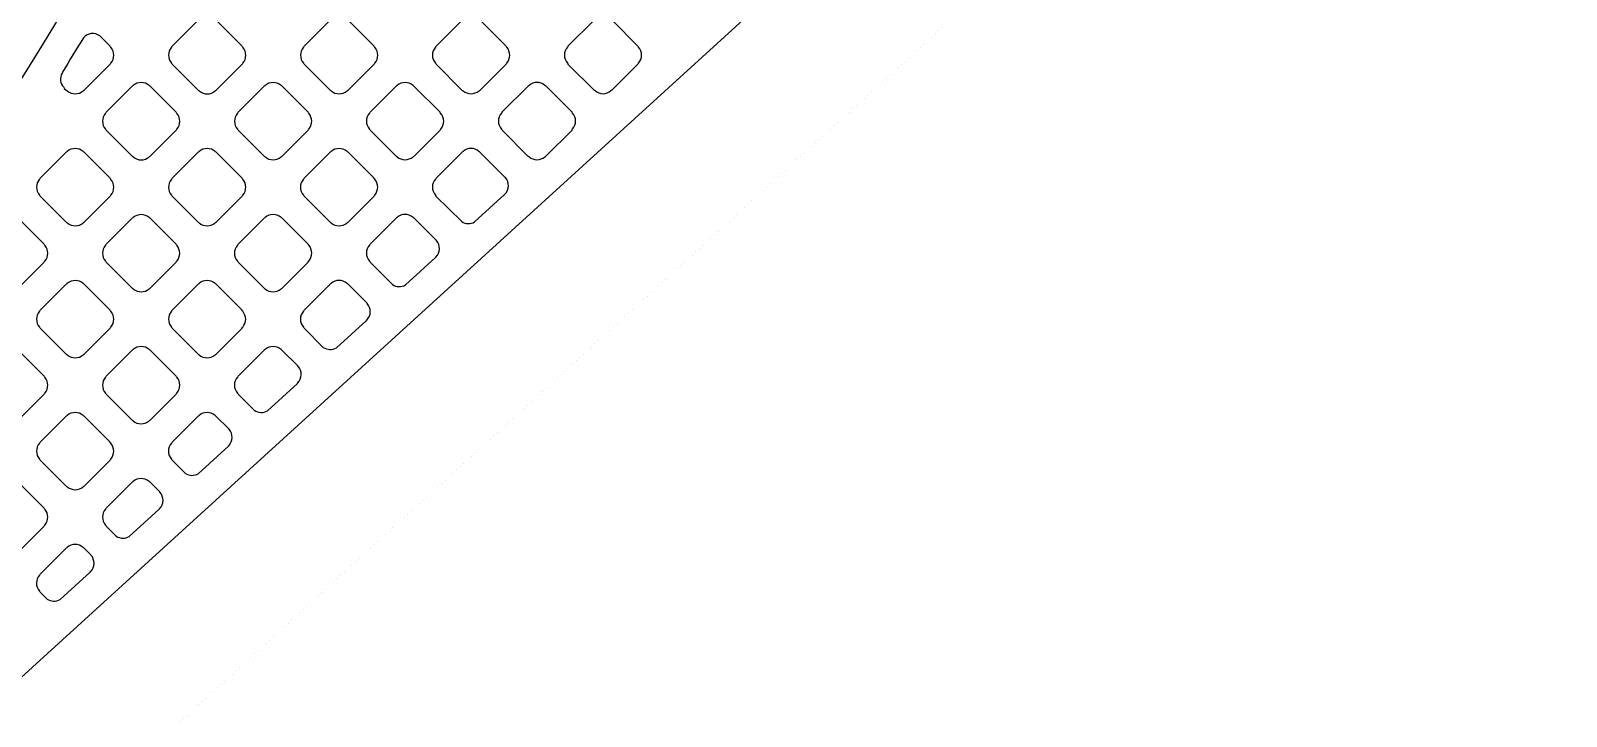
# Model space of a CAD drawing. Extents: x 3811 to 4077, y -444 to -307.
# Drawn here: x 3971.24 to 3973.748, y -384.997 to -383.878 of the extents above; entities that cross this region are included whole.
import ezdxf

# ---------------------------------------------------------------- set-up
doc = ezdxf.new("R2010")
doc.units = 0
doc.layers.add('gbr-dxf', color=7, linetype='Continuous')
doc.layers.add('gbr-outline-dxf', color=2, linetype='Continuous')

msp = doc.modelspace()

# ---------------------------------------------------------------- linework, layer by layer
at = {"layer": 'gbr-dxf', "linetype": 'Continuous'}
for points in [[(3971.0008, -384.3046, 0.139526), (3973.068, -377.8975, -0.274491), (3973.082, -377.8756, 0.210508), (3973.089, -377.8608, -0.047362), (3973.0881, -377.8513, -0.091104), (3973.0914, -377.8333), (3973.2075, -377.5282, -0.066558), (3973.226, -377.4777), (3973.226, -374.8182, 0.199318), (3973.2113, -374.7828), (3972.9554, -374.5278, 0.198501), (3972.9202, -374.5132), (3970.4327, -374.5132, 0.198987)], [(3970.4855, -374.6408), (3972.8681, -374.6408, -0.198395), (3972.9033, -374.6553), (3973.0843, -374.8356, -0.199424), (3973.099, -374.8711), (3973.099, -377.4057, -0.198889), (3973.0844, -377.441), (3972.8906, -377.6349, 0.188485), (3972.8698, -377.6854, -0.064967), (3972.8688, -377.6917), (3972.8688, -377.7252, -0.016201), (3972.8689, -377.7308, -0.161259), (3970.3231, -384.8952, -0.03053)], [(3969.6111, -383.9641, 0.16455), (3971.6997, -377.7894, -0.009265), (3971.6998, -377.7864), (3971.6998, -377.7426, -0.018465), (3971.6997, -377.7409, 0.414241), (3971.6247, -377.6659, -0.014695), (3971.6234, -377.6659), (3971.6154, -377.6659, -0.018488), (3971.6137, -377.6659, 0.40441), (3971.5387, -377.7384), (3971.5387, -377.8195, -0.008849), (3971.5387, -377.8223, -0.163905), (3969.5111, -383.837, -0.038571)], [(3969.8632, -384.19, 0.165094), (3972.0332, -377.7971, -0.009229), (3972.0332, -377.7941), (3972.0332, -377.7393, 0.40164), (3971.9599, -377.6659), (3971.9531, -377.6659), (3971.9525, -377.6659, 0.407482), (3971.8776, -377.7392), (3971.8776, -377.7888, -0.009242), (3971.8775, -377.7918, -0.16464), (3969.7487, -384.0768, -0.029463)], [(3969.9281, -384.5824, 0.159546), (3972.3659, -377.7416), (3972.3659, -377.7409, 0.414241), (3972.2909, -377.6659, -0.014632), (3972.2896, -377.6659), (3972.2877, -377.6659, -0.018442), (3972.286, -377.6659, 0.40413), (3972.211, -377.7384), (3972.211, -377.7964, -0.009242), (3972.211, -377.7994, -0.165171), (3970.0009, -384.3027, -0.039615)], [(3970.1871, -384.7805, 0.160737), (3972.6908, -377.7442, -0.0147), (3972.6907, -377.7429), (3972.6908, -377.7418, -0.011474), (3972.6907, -377.7409, 0.414241), (3972.6157, -377.6659), (3972.6155, -377.6659, 0.393993), (3972.5439, -377.739, -0.016639), (3972.5438, -377.7405, -0.159795), (3970.0652, -384.6957, -0.028322)], [(3973.7083, -382.5181), (3973.7083, -382.5502, -0.013354), (3973.7084, -382.5513, -0.211122), (3973.6198, -382.7517), (3973.6196, -382.7519), (3969.489, -386.5138), (3969.4885, -386.5142), (3967.9471, -387.918), (3967.9466, -387.9184, 0.093809), (3967.7833, -388.1347), (3967.783, -388.1353, 0.114046), (3967.7084, -388.455, -0.01711), (3967.7084, -388.4565), (3967.7084, -389.4479)]]:
    msp.add_lwpolyline(points, format="xyb", dxfattribs=at)
for points in [[(3971.4699, -383.9049, 0.379639), (3971.4699, -383.9308, -0.096625), (3971.4709, -383.9325), (3971.5135, -383.9751, -0.100151), (3971.5152, -383.9761, 0.37981), (3971.5412, -383.9761, -0.096458), (3971.5428, -383.9751), (3971.5853, -383.9326, -0.096627), (3971.5863, -383.931, 0.379297), (3971.5863, -383.905, -0.107685), (3971.5853, -383.9032), (3971.5428, -383.8607, -0.104211), (3971.541, -383.8597, 0.378878), (3971.5151, -383.8597, -0.096117), (3971.5134, -383.8607), (3971.4709, -383.9032, -0.095916)], [(3971.6855, -383.9309, -0.09119), (3971.6864, -383.9324), (3971.7291, -383.9751, -0.095602), (3971.7307, -383.976, 0.378355), (3971.7566, -383.976, -0.096238), (3971.7582, -383.9751), (3971.8008, -383.9325, -0.095895), (3971.8018, -383.9309, 0.379116), (3971.8018, -383.9049, -0.096614), (3971.8008, -383.9033), (3971.7582, -383.8607, -0.092413), (3971.7566, -383.8597, 0.379249), (3971.7307, -383.8598, -0.096458), (3971.729, -383.8607), (3971.6865, -383.9033, -0.096627), (3971.6855, -383.9049, 0.379152)], [(3971.9009, -383.9308, -0.104132), (3971.902, -383.9326), (3971.9442, -383.9749, -0.107936), (3971.9461, -383.9759, 0.37981), (3971.9721, -383.9759, -0.096458), (3971.9737, -383.975), (3972.0163, -383.9324, -0.096627), (3972.0173, -383.9308, 0.379859), (3972.0173, -383.9048, -0.100902), (3972.0163, -383.9031), (3971.9738, -383.8606, -0.096627), (3971.9722, -383.8596, 0.379731), (3971.9462, -383.8596, -0.096625), (3971.9445, -383.8606), (3971.9019, -383.9032, -0.096111), (3971.9009, -383.9049, 0.379682)], [(3972.1164, -383.9307, -0.099971), (3972.1174, -383.9324), (3972.1599, -383.9748, -0.103923), (3972.1617, -383.9758, 0.379201), (3972.1876, -383.9758, -0.096625), (3972.1892, -383.9748), (3972.2317, -383.9324, -0.096111), (3972.2327, -383.9308, 0.379357), (3972.2327, -383.9048, -0.104256), (3972.2317, -383.903), (3972.1893, -383.8606, -0.100442), (3972.1875, -383.8596, 0.37947), (3972.1616, -383.8596, -0.096625), (3972.1599, -383.8606), (3972.1174, -383.9031, -0.096111), (3972.1165, -383.9047, 0.379451)], [(3971.2912, -383.9473, 0.329139), (3971.2938, -383.9703, -0.13656), (3971.2948, -383.9721), (3971.2978, -383.9751, -0.103973), (3971.2996, -383.9761, 0.378828), (3971.3255, -383.9761, -0.096377), (3971.3271, -383.9751), (3971.3698, -383.9325, -0.095895), (3971.3707, -383.9309, 0.379116), (3971.3707, -383.9049, -0.104371), (3971.3697, -383.9031), (3971.3529, -383.8863, 0.381177), (3971.326, -383.8894, -0.001368), (3971.2917, -383.9454, -0.134487)], [(3971.3621, -384.0387, -0.099964), (3971.3631, -384.0404), (3971.4056, -384.0829, -0.104264), (3971.4074, -384.0839, 0.37981), (3971.4333, -384.0839, -0.096625), (3971.435, -384.0829), (3971.4776, -384.0404, -0.096111), (3971.4785, -384.0387, 0.379859), (3971.4785, -384.0127, -0.104293), (3971.4775, -384.0109), (3971.435, -383.9685, -0.100824), (3971.4333, -383.9674, 0.379731), (3971.4073, -383.9674, -0.096625), (3971.4057, -383.9684), (3971.3631, -384.011, -0.096111), (3971.3621, -384.0127, 0.379682)], [(3971.5777, -384.0127, 0.379422), (3971.5777, -384.0387, -0.096625), (3971.5787, -384.0403), (3971.6212, -384.0828, -0.100151), (3971.6229, -384.0838, 0.379308), (3971.6488, -384.0838, -0.09601), (3971.6505, -384.0828), (3971.693, -384.0403, -0.096227), (3971.694, -384.0386, 0.378784), (3971.694, -384.0127, -0.107365), (3971.693, -384.0108), (3971.6506, -383.9685, -0.104029), (3971.6488, -383.9675, 0.378278), (3971.6229, -383.9675, -0.095883), (3971.6213, -383.9684), (3971.5787, -384.0111, -0.096328)], [(3971.7932, -384.0385, -0.090793), (3971.7941, -384.0401), (3971.8368, -384.0827, -0.095686), (3971.8384, -384.0837, 0.378338), (3971.8643, -384.0837, -0.096377), (3971.866, -384.0827), (3971.9085, -384.0402, -0.095895), (3971.9095, -384.0386, 0.379347), (3971.9094, -384.0126, -0.096475), (3971.9085, -384.011), (3971.8659, -383.9684, -0.092289), (3971.8643, -383.9674, 0.379731), (3971.8384, -383.9674, -0.096475), (3971.8367, -383.9684), (3971.7942, -384.011, -0.096627), (3971.7932, -384.0126, 0.379123)], [(3972.0086, -384.0385, -0.103917), (3972.0097, -384.0403), (3972.0519, -384.0826, -0.107548), (3972.0538, -384.0836, 0.37902), (3972.0797, -384.0837, -0.09574), (3972.0814, -384.0827), (3972.124, -384.0401, -0.095796), (3972.125, -384.0384, 0.378877), (3972.125, -384.0125, -0.100299), (3972.124, -384.0108), (3972.0815, -383.9683, -0.096842), (3972.0798, -383.9673, 0.37947), (3972.0539, -383.9673, -0.096625), (3972.0522, -383.9683), (3972.0096, -384.0109, -0.096111), (3972.0086, -384.0126, 0.379682)], [(3971.2544, -384.1463, -0.103884), (3971.2554, -384.1481), (3971.2978, -384.1906, -0.107982), (3971.2997, -384.1916, 0.379422), (3971.3256, -384.1916, -0.096625), (3971.3273, -384.1906), (3971.3697, -384.1482, -0.096111), (3971.3707, -384.1465, 0.379859), (3971.3707, -384.1206, -0.100399), (3971.3697, -384.1188), (3971.3271, -384.0762, -0.096627), (3971.3255, -384.0753, 0.3795), (3971.2995, -384.0753, -0.096117), (3971.2979, -384.0762), (3971.2553, -384.1188, -0.095796), (3971.2544, -384.1204, 0.378651)], [(3971.4699, -384.1465, -0.099964), (3971.4709, -384.1482), (3971.5133, -384.1906, -0.104264), (3971.5151, -384.1916, 0.37981), (3971.541, -384.1916, -0.096625), (3971.5427, -384.1906), (3971.5853, -384.148, -0.096111), (3971.5862, -384.1464, 0.379859), (3971.5862, -384.1204, -0.104293), (3971.5852, -384.1186), (3971.5428, -384.0763, -0.100824), (3971.5411, -384.0753, 0.379731), (3971.5151, -384.0753, -0.096625), (3971.5135, -384.0762), (3971.4709, -384.1189, -0.096111), (3971.4699, -384.1205, 0.379682)], [(3971.6854, -384.1204, 0.379299), (3971.6854, -384.1464, -0.096625), (3971.6864, -384.148), (3971.7289, -384.1905, -0.100151), (3971.7306, -384.1915, 0.379451), (3971.7565, -384.1915, -0.096259), (3971.7582, -384.1905), (3971.8008, -384.1479, -0.095895), (3971.8017, -384.1463, 0.378772), (3971.8017, -384.1204, -0.107835), (3971.8007, -384.1185), (3971.7584, -384.0762, -0.104029), (3971.7566, -384.0752, 0.378434), (3971.7307, -384.0751, -0.096025), (3971.729, -384.0761), (3971.6864, -384.1188, -0.095895)], [(3971.9009, -384.1462, -0.09119), (3971.9018, -384.1478), (3971.9438, -384.1897, 0.275908), (3971.9648, -384.1902), (3972.0139, -384.1455, -0.046073), (3972.0145, -384.1448, 0.39269), (3972.0151, -384.1178, -0.047594), (3972.0145, -384.117), (3971.9736, -384.0761, -0.092289), (3971.972, -384.0751, 0.379731), (3971.9461, -384.0751, -0.096625), (3971.9444, -384.0761), (3971.9019, -384.1186, -0.096111), (3971.9009, -384.1203, 0.379123)], [(3971.1465, -384.2282, 0.379422), (3971.1466, -384.2542, -0.091954), (3971.1475, -384.2557), (3971.1902, -384.2984, -0.096332), (3971.1919, -384.2994, 0.379308), (3971.2178, -384.2994, -0.095968), (3971.2194, -384.2985), (3971.2621, -384.2559, -0.096328), (3971.263, -384.2542, 0.37947), (3971.263, -384.2283, -0.096723), (3971.262, -384.2266), (3971.2193, -384.1839, -0.092898), (3971.2178, -384.183, 0.379357), (3971.1918, -384.1829, -0.09601), (3971.1902, -384.1839), (3971.1475, -384.2266, -0.096227)], [(3971.3622, -384.2542, -0.104392), (3971.3632, -384.256), (3971.4055, -384.2982, -0.107961), (3971.4074, -384.2993, 0.37981), (3971.4333, -384.2993, -0.096458), (3971.435, -384.2983), (3971.4774, -384.2559, -0.096423), (3971.4784, -384.2542, 0.379859), (3971.4784, -384.2283, -0.100399), (3971.4774, -384.2265), (3971.4349, -384.1841, -0.096627), (3971.4333, -384.1831, 0.379731), (3971.4073, -384.1831, -0.096475), (3971.4057, -384.1841), (3971.3632, -384.2266, -0.096627), (3971.3622, -384.2282, 0.379682)], [(3971.5776, -384.2542, -0.10047), (3971.5786, -384.2559), (3971.621, -384.2983, -0.10399), (3971.6228, -384.2993, 0.37981), (3971.6487, -384.2993, -0.096458), (3971.6504, -384.2983), (3971.6929, -384.2557, -0.096627), (3971.6939, -384.2541, 0.379859), (3971.6939, -384.2281, -0.104392), (3971.6929, -384.2263), (3971.6505, -384.184, -0.100151), (3971.6488, -384.183, 0.379731), (3971.6228, -384.183, -0.096458), (3971.6212, -384.1839), (3971.5786, -384.2266, -0.096627), (3971.5776, -384.2282, 0.379682)], [(3971.7931, -384.2281, 0.379068), (3971.7931, -384.254, -0.096259), (3971.7941, -384.2557), (3971.8308, -384.2924, 0.2777), (3971.852, -384.293), (3971.9012, -384.2482, -0.045251), (3971.9017, -384.2475, 0.392279), (3971.9024, -384.2205, -0.064939), (3971.9016, -384.2194), (3971.8661, -384.1839, -0.104283), (3971.8643, -384.1828, 0.378386), (3971.8384, -384.1828, -0.096025), (3971.8367, -384.1838), (3971.7941, -384.2265, -0.095796)], [(3971.2544, -384.3361, 0.379201), (3971.2544, -384.362, -0.091954), (3971.2553, -384.3636), (3971.2979, -384.4061, -0.096128), (3971.2996, -384.4071, 0.37981), (3971.3255, -384.4071, -0.096458), (3971.3272, -384.4061), (3971.3697, -384.3636, -0.096627), (3971.3707, -384.3619, 0.3795), (3971.3707, -384.336, -0.096614), (3971.3697, -384.3343), (3971.3271, -384.2917, -0.092244), (3971.3256, -384.2908, 0.378939), (3971.2996, -384.2908, -0.096259), (3971.298, -384.2917), (3971.2553, -384.3344, -0.096539)], [(3971.4699, -384.3619, -0.103917), (3971.4709, -384.3637), (3971.5132, -384.4059, -0.107817), (3971.5151, -384.407, 0.37981), (3971.541, -384.407, -0.096475), (3971.5427, -384.406), (3971.5851, -384.3636, -0.096627), (3971.5861, -384.3619, 0.379859), (3971.5861, -384.336, -0.100714), (3971.5851, -384.3342), (3971.5426, -384.2918, -0.09693), (3971.541, -384.2908, 0.379731), (3971.515, -384.2908, -0.096625), (3971.5134, -384.2918), (3971.4709, -384.3343, -0.096111), (3971.4699, -384.3359, 0.379682)], [(3971.6853, -384.3619, -0.099964), (3971.6863, -384.3636), (3971.7178, -384.3951, 0.280234), (3971.7391, -384.3958), (3971.7883, -384.351, -0.046054), (3971.7889, -384.3503, 0.392258), (3971.7895, -384.3233, -0.059307), (3971.7889, -384.3223), (3971.7582, -384.2916, -0.100073), (3971.7565, -384.2906, 0.379347), (3971.7305, -384.2907, -0.096625), (3971.7289, -384.2916), (3971.6863, -384.3343, -0.096111), (3971.6853, -384.3359, 0.379682)], [(3971.1467, -384.4697, -0.096103), (3971.1477, -384.4713), (3971.1901, -384.5138, -0.09979), (3971.1919, -384.5148, 0.37981), (3971.2178, -384.5148, -0.096458), (3971.2195, -384.5138), (3971.2619, -384.4714, -0.096627), (3971.2629, -384.4697, 0.379859), (3971.2629, -384.4438, -0.108361), (3971.2618, -384.4419), (3971.2196, -384.3996, -0.104691), (3971.2178, -384.3986, 0.379731), (3971.1918, -384.3986, -0.096625), (3971.1902, -384.3996), (3971.1477, -384.4421, -0.096111), (3971.1467, -384.4437, 0.379682)], [(3971.3621, -384.4697, -0.092348), (3971.363, -384.4713), (3971.4056, -384.5138, -0.096111), (3971.4072, -384.5148, 0.37981), (3971.4332, -384.5148, -0.096458), (3971.4349, -384.5138), (3971.4774, -384.4713, -0.096627), (3971.4784, -384.4696, 0.379859), (3971.4784, -384.4436, -0.096723), (3971.4774, -384.442), (3971.4349, -384.3994, -0.092564), (3971.4333, -384.3985, 0.379731), (3971.4073, -384.3985, -0.096475), (3971.4057, -384.3995), (3971.3631, -384.4421, -0.096627), (3971.3621, -384.4437, 0.379682)], [(3971.5776, -384.4696, -0.104473), (3971.5786, -384.4713), (3971.605, -384.4977, 0.282018), (3971.6264, -384.4985), (3971.6755, -384.4537, -0.044815), (3971.6761, -384.453, 0.391893), (3971.6766, -384.426, -0.054322), (3971.676, -384.4252), (3971.6503, -384.3995, -0.096627), (3971.6487, -384.3985, 0.379731), (3971.6227, -384.3985, -0.096625), (3971.6211, -384.3995), (3971.5786, -384.442, -0.096111), (3971.5776, -384.4436, 0.379451)], [(3971.2544, -384.5774, -0.096625), (3971.2554, -384.579), (3971.2978, -384.6215, -0.100151), (3971.2996, -384.6225, 0.37981), (3971.3255, -384.6225, -0.096458), (3971.3272, -384.6215), (3971.3696, -384.5791, -0.096627), (3971.3706, -384.5774, 0.379859), (3971.3706, -384.5515, -0.108361), (3971.3695, -384.5496), (3971.3273, -384.5073, -0.10442), (3971.3255, -384.5063, 0.379731), (3971.2995, -384.5063, -0.096458), (3971.2979, -384.5073), (3971.2554, -384.5498, -0.096627), (3971.2544, -384.5514, 0.379682)], [(3971.4698, -384.5774, -0.091954), (3971.4707, -384.579), (3971.4925, -384.6008, 0.275919), (3971.5135, -384.6012), (3971.5627, -384.5564, -0.045778), (3971.5633, -384.5557, 0.391798), (3971.5639, -384.5287, -0.046855), (3971.5634, -384.528), (3971.5425, -384.5071, -0.092244), (3971.541, -384.5062, 0.379347), (3971.515, -384.5062, -0.096625), (3971.5134, -384.5072), (3971.4708, -384.5498, -0.096111), (3971.4698, -384.5514, 0.379682)], [(3971.1466, -384.6852, -0.099976), (3971.1476, -384.6869), (3971.19, -384.7293, -0.103548), (3971.1918, -384.7303, 0.379947), (3971.2177, -384.7303, -0.096265), (3971.2194, -384.7293), (3971.2619, -384.6868, -0.096627), (3971.2629, -384.6851, 0.379859), (3971.2629, -384.6592, -0.104765), (3971.2619, -384.6574), (3971.2195, -384.615, -0.100519), (3971.2178, -384.614, 0.379731), (3971.1918, -384.614, -0.096458), (3971.1902, -384.615), (3971.1476, -384.6575, -0.09693), (3971.1466, -384.6592, 0.379648)], [(3971.3621, -384.6851, -0.095973), (3971.3631, -384.6867), (3971.3797, -384.7033, 0.277833), (3971.4008, -384.7039), (3971.4499, -384.6592, -0.046349), (3971.4504, -384.6585, 0.39269), (3971.451, -384.6315, -0.065915), (3971.4503, -384.6304), (3971.435, -384.615, -0.104691), (3971.4332, -384.614, 0.379731), (3971.4072, -384.614, -0.096625), (3971.4056, -384.615), (3971.3631, -384.6575, -0.096111), (3971.3621, -384.6591, 0.379691)], [(3971.2542, -384.7929, -0.099754), (3971.2552, -384.7946), (3971.2667, -384.806, 0.279715), (3971.288, -384.8067), (3971.3372, -384.7619, -0.046473), (3971.3377, -384.7612, 0.392655), (3971.3383, -384.7341, -0.059946), (3971.3376, -384.7332), (3971.3272, -384.7227, -0.100824), (3971.3255, -384.7217, 0.379731), (3971.2995, -384.7217, -0.096625), (3971.2979, -384.7227), (3971.2553, -384.7653, -0.096857), (3971.2543, -384.7669, 0.379026)]]:
    msp.add_lwpolyline(points, format="xyb", close=True, dxfattribs=at)
at = {"layer": 'gbr-outline-dxf', "linetype": 'Continuous', "const_width": 0.000025}
msp.add_lwpolyline([(3953.9368, -395.8387), (3953.9368, -388.4571, -0.211094), (3954.1001, -388.0874), (3959.7734, -382.9211, 0.211095), (3959.9367, -382.5514), (3959.9367, -374.6482, -0.414217), (3960.4367, -374.1482), (3973.4367, -374.1482, -0.414217), (3973.9367, -374.6482), (3973.9367, -382.5514, -0.211094), (3973.7734, -382.9211), (3968.1001, -388.0874, 0.211095), (3967.9367, -388.4571), (3967.9367, -397.2149, -0.414217), (3967.4367, -397.7149), (3962.4367, -397.7149, -0.414217), (3961.9367, -397.2149), (3961.9367, -396.8387, 0.414217), (3961.4367, -396.3387), (3954.4368, -396.3387, -0.414217)], format="xyb", close=True, dxfattribs=at)

doc.saveas('drawing.dxf')
